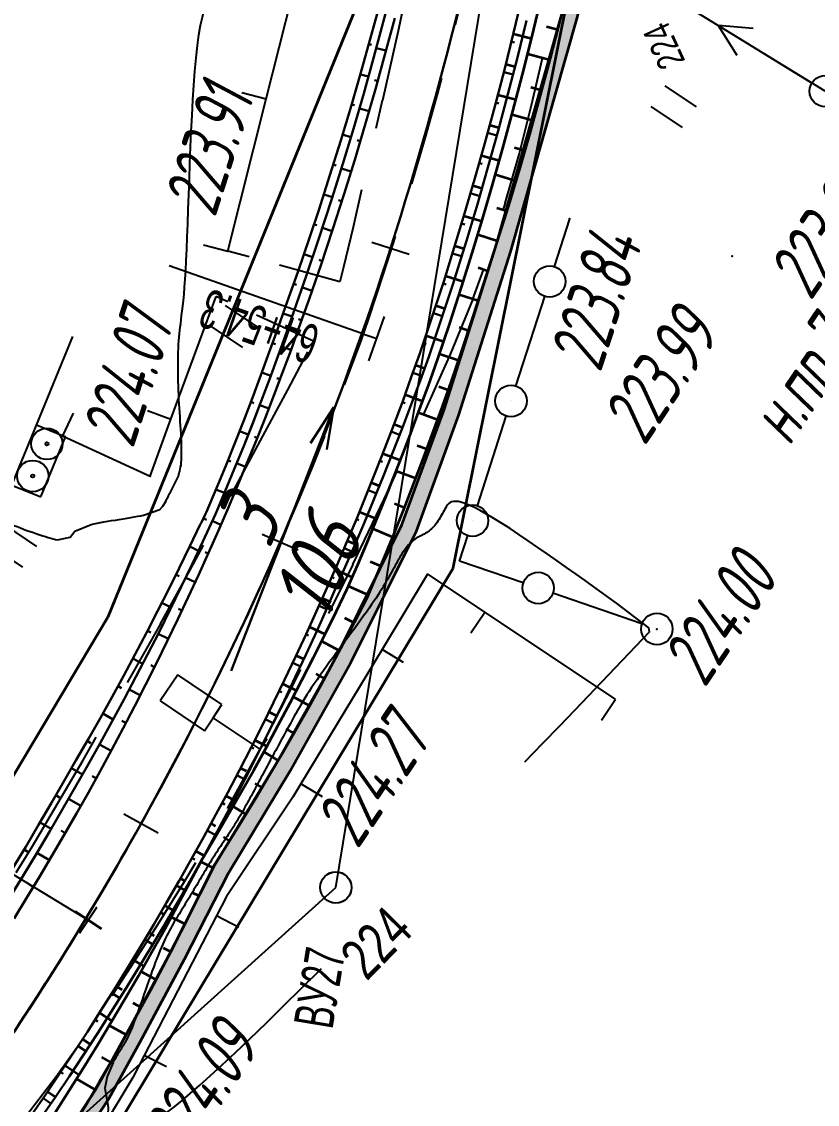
# Model space of a CAD drawing. Header units: millimetres. Extents: x -1799 to 6962, y -1020 to 4121.
# Drawn here: x 3648.3 to 3698.9, y 2876.4 to 2945.4 of the extents above; entities that cross this region are included whole.
import ezdxf
from ezdxf import colors
from ezdxf.entities.mleader import LeaderData, LeaderLine
from ezdxf.math import Vec2, Vec3

# ---------------------------------------------------------------- set-up
doc = ezdxf.new("R2010")
doc.units = ezdxf.units.MM
doc.linetypes.add('CONTI', pattern=[0])
doc.linetypes.add('DASHED', pattern=[0.75, 0.5, -0.25])
for name, color, linetype, lineweight in [('10', 1, 'Continuous', 35), ('КОПИЯ_ОСЬ_13_ОТКОСЫ', 7, 'Continuous', 30), ('ОСЬ_ВЕРХ_ПОКРЫТИЯ_ГРАНИЦЫ_ПОЛОС', 7, 'Continuous', 30), ('ОСЬ_ВЕРХ_ПОКРЫТИЯ_ОСЬ', 1, 'Continuous', 30), ('Ось_примыкания', 1, 'Continuous', 35), ('Отметки', 5, 'Continuous', 30), ('Тротуар', 40, 'Continuous', 35), ('Уклоны ПЧ', 5, 'Continuous', 30)]:
    doc.layers.add(name, color=color, linetype=linetype, lineweight=lineweight)
for name, color, linetype in [('GOR_BDEFAULT', 212, 'CONTI'), ('NAD_MDEFAULT', 7, 'CONTI'), ('PI_OTDEFAULT', 172, 'CONTI'), ('PI_TTDEFAULT', 5, 'CONTI'), ('SIT_LDEFAULT', 7, 'CONTI'), ('USLZNDEFAULT', 7, 'CONTI'), ('ZAPSKDEFAULT', 7, 'CONTI'), ('КОПИЯ_ОСЬ_ТАНГЕНСЫ', 1, 'Continuous'), ('ОСЬ_ВЕРХ_ПОКРЫТИЯ_ПИКЕТЫ', 1, 'Continuous'), ('ОСЬ_ВЕРХ_ПОКРЫТИЯ_РАЗБИВКА_КРИВ', 1, 'Continuous'), ('ОСЬ_ВЕРХ_ПОКРЫТИЯ_ТАНГЕНСЫ', 1, 'Continuous'), ('разметка', 7, 'Continuous')]:
    doc.layers.add(name, color=color, linetype=linetype)
doc.styles.add('eskd', font='spds.shx', dxfattribs={"width": 1.2, "oblique": 15})
doc.styles.add('SHRFT', font='TXT', dxfattribs={"width": 3.5})
doc.styles.get("Standard").update_dxf_attribs({"font": 'arial.ttf'})
doc.styles.add('ГОСТ', font='', dxfattribs={"oblique": 15, "height": 4})
doc.styles.get('ГОСТ').set_extended_font_data('GOST type A')

# ---------------------------------------------------------------- blocks, each defined once
blk = doc.blocks.new('BL_2011')
at = {"color": 0}
for p, q in [((0, 0), (0, 2.4)), ((1.6, 0), (1.6, 2.4))]:
    blk.add_line(p, q, dxfattribs=at)
blk = doc.blocks.new('BL_12')
at = {"color": 0}
for p, q in [((1, 7), (-1, 7)), ((-1, 7), (-1, 3.6)), ((1, 3.6), (1, 7)), ((-1, 3.6), (0, 3.6)), ((0, 0), (0, 3.6)), ((0, 3.6), (1, 3.6)), ((0.8, 0), (0, 0))]:
    blk.add_line(p, q, dxfattribs=at)
blk = doc.blocks.new('BL_26')
at = {"color": 0}
for radius in [1, 0.1]:
    blk.add_circle((0, 0), radius, dxfattribs=at)
blk = doc.blocks.new('BL_20')
at = {"color": 0}
blk.add_circle((0, 0), 1, dxfattribs=at)
blk = doc.blocks.new('*U52')
at = {"layer": 'КОПИЯ_ОСЬ_13_ОТКОСЫ'}
for points in [[(389.627, 664.731), (390.463, 666.118), (391.289, 667.511), (392.102, 668.911), (392.904, 670.318), (393.686, 671.647), (394.458, 672.981), (395.219, 674.322), (395.969, 675.668), (396.709, 677.021), (397.438, 678.379), (398.156, 679.743), (398.863, 681.113), (399.559, 682.488), (400.245, 683.868), (400.919, 685.254), (401.583, 686.646), (401.655, 686.778), (401.792, 687.045), (401.92, 687.316), (401.981, 687.454), (402.611, 688.95), (403.2, 690.381), (403.778, 691.818), (404.345, 693.258), (404.9, 694.704), (405.444, 696.153), (405.977, 697.607), (406.497, 699.065), (407.007, 700.527), (407.782, 702.71), (408.532, 704.901), (409.119, 706.664), (409.834, 708.88), (410.527, 711.103), (411.199, 713.337), (411.85, 715.578), (413.093, 720.085)], [(389.47, 662.927), (390.323, 664.312), (391.165, 665.703), (391.995, 667.102), (392.813, 668.507), (394.416, 671.31), (395.201, 672.708), (395.974, 674.112), (396.736, 675.522), (397.487, 676.938), (398.226, 678.361), (398.953, 679.789), (399.668, 681.223), (400.372, 682.664), (401.064, 684.109), (401.744, 685.561), (402.541, 687.292), (403.147, 688.722), (403.741, 690.157), (404.324, 691.596), (404.895, 693.041), (405.455, 694.489), (406.004, 695.942), (406.541, 697.399), (407.066, 698.86), (408.35, 702.518), (409.095, 704.718), (409.96, 707.377), (410.657, 709.606), (411.332, 711.841), (411.985, 714.087), (412.617, 716.339), (413.824, 720.867)], [(412.307, 717.234), (412.479, 717.187)], [(411.772, 715.307), (412.289, 715.159)], [(411.214, 713.386), (411.392, 713.334)], [(410.64, 711.471), (411.173, 711.309)], [(410.049, 709.56), (410.233, 709.502)], [(409.441, 707.654), (409.992, 707.476)], [(408.816, 705.755), (409.005, 705.692)], [(408.179, 703.859), (408.742, 703.666)], [(407.522, 701.97), (407.713, 701.902)], [(406.854, 700.085), (407.428, 699.886)], [(406.189, 698.198), (406.377, 698.131)], [(405.506, 696.319), (406.067, 696.111)], [(404.803, 694.447), (404.986, 694.376)], [(404.08, 692.581), (404.63, 692.365)], [(403.339, 690.724), (403.519, 690.651)], [(402.579, 688.874), (403.117, 688.65)], [(401.788, 687.037), (401.973, 686.946)], [(400.912, 685.24), (401.469, 684.971)], [(400.035, 683.442), (400.233, 683.344)], [(399.139, 681.654), (399.732, 681.353)], [(398.225, 679.875), (398.435, 679.766)], [(397.292, 678.106), (397.921, 677.771)], [(396.342, 676.346), (396.564, 676.225)], [(395.373, 674.597), (396.036, 674.225)], [(394.387, 672.857), (394.62, 672.723)], [(393.382, 671.127), (394.079, 670.718)], [(392.381, 669.396), (392.617, 669.261)], [(391.379, 667.665), (392.083, 667.253)], [(390.36, 665.945), (390.592, 665.805)]]:
    blk.add_lwpolyline(points, dxfattribs=at)
blk = doc.blocks.new('_None')
blk = doc.blocks.new('Крест')
at = {"layer": 'Отметки'}
for points in [[(0, 1), (0, -1)], [(-1, 0), (1, 0)]]:
    blk.add_lwpolyline(points, dxfattribs=at)
blk = doc.blocks.new('Стрелка')
at = {"layer": 'Уклоны ПЧ', "ltscale": 2}
for points in [[(-0.023, -0.048), (-0.023, 17.972)], [(-0.023, -0.048), (-0.578, 2.622)], [(-0.023, -0.048), (0.532, 2.622)]]:
    blk.add_lwpolyline(points, dxfattribs=at)

msp = doc.modelspace()

# ---------------------------------------------------------------- hatches: boundary and pattern name
at = {"layer": 'Тротуар', "lineweight": 30, "ltscale": 7}
msp.add_hatch(color=256, dxfattribs=at).paths.add_polyline_path([(3689.856, 2975.384), (3688.849, 2975.461), (3687.986, 2972.476), (3687.423, 2968.917), (3687.209, 2967.937), (3685.671, 2960.878), (3684.513, 2954.426), (3682.69, 2945.929), (3678.468, 2931.066), (3675.169, 2920.675), (3672.485, 2913.344), (3668.355, 2905.034), (3664.504, 2898.174), (3661.322, 2892.933), (3657.763, 2886.142), (3654.921, 2880.858), (3652.984, 2877.358), (3649.399, 2871.893), (3648.876, 2871.064), (3648.642, 2870.739), (3644.544, 2864.284), (3645.123, 2863.413), (3645.399, 2863.789), (3649.482, 2870.196), (3653.841, 2876.84), (3655.799, 2880.379), (3658.649, 2885.679), (3662.201, 2892.456), (3665.368, 2897.67), (3669.239, 2904.566), (3673.405, 2912.949), (3676.115, 2920.352), (3679.426, 2930.778), (3683.661, 2945.687), (3685.494, 2954.233), (3686.652, 2960.683)])

# ---------------------------------------------------------------- linework, layer by layer
at = {"layer": '10'}
for p, q in [((3675.756, 2910.583), (3683.626, 2949.803)), ((3675.756, 2910.583), (3683.626, 2949.803)), ((3670.386, 2948.323), (3653.766, 2907.463)), ((3649.926, 2867.733), (3675.756, 2910.583)), ((3649.926, 2867.733), (3675.756, 2910.583)), ((3653.766, 2907.463), (3639.006, 2882.743))]:
    msp.add_line(p, q, dxfattribs=at)
msp.add_lwpolyline([(3751.806, 3114.223), (3724.936, 3097.063), (3708.646, 3083.113), (3696.476, 3067.103), (3689.536, 3053.053), (3682.646, 3028.403), (3677.526, 3002.273), (3673.516, 2965.033), (3670.386, 2948.323), (3653.766, 2907.463), (3639.006, 2882.743), (3625.716, 2865.653), (3592.506, 2834.923), (3493.496, 2731.233), (3483.276, 2723.163), (3391.296, 2664.393), (3376.696, 2652.193), (3361.056, 2633.243), (3356.616, 2613.263), (3360.796, 2590.303)], dxfattribs=at)
at = {"layer": 'GOR_BDEFAULT', "color": 212, "elevation": 224, "flags": 128}
for points in [[(3646.762, 2913.719), (3646.962, 2913.639), (3647.162, 2913.559), (3647.362, 2913.469), (3647.572, 2913.389), (3647.772, 2913.309), (3647.982, 2913.229), (3648.192, 2913.149), (3648.402, 2913.069), (3648.612, 2912.989), (3648.822, 2912.919), (3649.022, 2912.849), (3649.232, 2912.779), (3649.422, 2912.709), (3649.612, 2912.649), (3649.792, 2912.599), (3649.962, 2912.539), (3650.132, 2912.499), (3650.282, 2912.459), (3650.422, 2912.419), (3650.552, 2912.389), (3651.362, 2912.549), (3651.652, 2912.949), (3652.692, 2913.369), (3652.872, 2913.409), (3653.072, 2913.449), (3653.292, 2913.489), (3653.512, 2913.529), (3653.752, 2913.569), (3653.992, 2913.609), (3654.242, 2913.649), (3654.492, 2913.689), (3654.742, 2913.729), (3654.982, 2913.769), (3655.222, 2913.809), (3655.442, 2913.849), (3655.662, 2913.889), (3655.862, 2913.919), (3656.042, 2913.959), (3657.072, 2914.329), (3657.262, 2914.539), (3657.452, 2914.839), (3657.472, 2914.889), (3657.502, 2914.949), (3657.532, 2914.999), (3657.562, 2915.069), (3657.602, 2915.129), (3657.632, 2915.199), (3657.672, 2915.279), (3657.712, 2915.349), (3657.752, 2915.429), (3657.792, 2915.509), (3657.832, 2915.589), (3657.882, 2915.679), (3657.922, 2915.759), (3657.962, 2915.839), (3658.012, 2915.929), (3658.052, 2916.009), (3658.092, 2916.099), (3658.132, 2916.179), (3658.172, 2916.269), (3658.212, 2916.359), (3658.252, 2916.449), (3658.282, 2916.549), (3658.312, 2916.659), (3658.342, 2916.769), (3658.372, 2916.889), (3658.392, 2917.019), (3658.422, 2917.159), (3658.432, 2917.309), (3658.452, 2917.469), (3658.462, 2917.639), (3658.462, 2917.819), (3658.462, 2918.019), (3658.462, 2918.229), (3658.452, 2918.449), (3658.452, 2918.679), (3658.432, 2918.919), (3658.422, 2919.159), (3658.412, 2919.419), (3658.392, 2919.679), (3658.372, 2919.949), (3658.362, 2920.219), (3658.342, 2920.489), (3658.322, 2920.769), (3658.312, 2921.049), (3658.292, 2921.339), (3658.282, 2921.619), (3658.262, 2921.899), (3658.252, 2922.189), (3658.242, 2922.469), (3658.242, 2922.749), (3658.232, 2923.019), (3658.232, 2923.299), (3658.232, 2923.569), (3658.232, 2923.839), (3658.232, 2924.099), (3658.242, 2924.349), (3658.252, 2924.599), (3658.262, 2924.839), (3658.282, 2925.069), (3658.302, 2925.299), (3658.322, 2925.519), (3658.342, 2925.729), (3658.372, 2925.939), (3658.402, 2926.169), (3658.432, 2926.409), (3658.462, 2926.669), (3658.502, 2926.949), (3658.532, 2927.269), (3658.572, 2927.629), (3658.612, 2928.029), (3658.642, 2928.469), (3658.682, 2928.979), (3658.722, 2929.549), (3658.752, 2930.179), (3658.782, 2930.889), (3658.822, 2931.669), (3658.852, 2932.519), (3658.882, 2933.429), (3658.912, 2934.379), (3658.952, 2935.359), (3658.982, 2936.369), (3659.022, 2937.389), (3659.072, 2938.409), (3659.122, 2939.409), (3659.172, 2940.399), (3659.232, 2941.339), (3659.302, 2942.239), (3659.382, 2943.089), (3659.462, 2943.859), (3659.562, 2944.549), (3659.662, 2945.159), (3659.782, 2945.679), (3659.902, 2946.129), (3660.032, 2946.509), (3660.172, 2946.829), (3660.312, 2947.089), (3660.452, 2947.319), (3660.602, 2947.519), (3660.752, 2947.679), (3660.912, 2947.829), (3661.062, 2947.969), (3661.212, 2948.109), (3661.372, 2948.259), (3661.512, 2948.429), (3661.662, 2948.609), (3661.802, 2948.829), (3661.942, 2949.079), (3662.072, 2949.349), (3662.192, 2949.639), (3662.312, 2949.949), (3662.432, 2950.269), (3662.542, 2950.599), (3662.642, 2950.939), (3662.742, 2951.269), (3662.832, 2951.609), (3662.912, 2951.939), (3662.992, 2952.249), (3663.062, 2952.559), (3663.132, 2952.839), (3663.182, 2953.109), (3663.752, 2954.909), (3663.822, 2954.949), (3663.892, 2954.999), (3663.972, 2955.039), (3664.052, 2955.089), (3664.142, 2955.129), (3664.232, 2955.169), (3664.322, 2955.199), (3664.422, 2955.239), (3664.512, 2955.269), (3664.612, 2955.299), (3664.702, 2955.329), (3664.792, 2955.349), (3664.872, 2955.379), (3664.952, 2955.399), (3665.022, 2955.419), (3665.572, 2955.489), (3666.022, 2955.459), (3666.462, 2955.429), (3666.812, 2955.409), (3667.062, 2955.399), (3667.222, 2955.399), (3667.332, 2955.439), (3667.402, 2955.719), (3667.542, 2956.509), (3667.552, 2956.609), (3667.572, 2956.709), (3667.592, 2956.809), (3667.612, 2956.929), (3667.632, 2957.049), (3667.652, 2957.169), (3667.682, 2957.299), (3667.702, 2957.429), (3667.732, 2957.559), (3667.762, 2957.699), (3667.782, 2957.829), (3667.812, 2957.969), (3667.842, 2958.109), (3667.872, 2958.249), (3667.912, 2958.389), (3667.942, 2958.539), (3667.972, 2958.669), (3668.012, 2958.809), (3668.042, 2958.949), (3668.082, 2959.079), (3668.112, 2959.209), (3668.142, 2959.339), (3668.172, 2959.459), (3668.212, 2959.579), (3668.232, 2959.699), (3668.262, 2959.809), (3668.282, 2959.909), (3668.312, 2960.009), (3668.332, 2960.099), (3668.342, 2960.189), (3668.312, 2960.789)], [(3683.502, 2901.549), (3688.252, 2906.539), (3688.202, 2906.789), (3686.142, 2908.359), (3685.712, 2908.669), (3685.232, 2909.019), (3684.712, 2909.389), (3684.152, 2909.789), (3683.572, 2910.199), (3682.972, 2910.629), (3682.362, 2911.059), (3681.742, 2911.489), (3681.132, 2911.909), (3680.522, 2912.329), (3679.932, 2912.719), (3679.372, 2913.099), (3678.832, 2913.439), (3678.332, 2913.749), (3677.872, 2914.019), (3677.472, 2914.249), (3677.112, 2914.439), (3676.802, 2914.579), (3676.522, 2914.699), (3676.292, 2914.769), (3676.092, 2914.819), (3675.922, 2914.839), (3675.772, 2914.829), (3675.652, 2914.809), (3675.552, 2914.759), (3675.472, 2914.699), (3675.392, 2914.619), (3675.332, 2914.539), (3675.282, 2914.449), (3675.222, 2914.349), (3675.172, 2914.249), (3675.122, 2914.149), (3675.062, 2914.059), (3675.002, 2913.959), (3674.952, 2913.859), (3674.892, 2913.759), (3674.832, 2913.669), (3674.772, 2913.569), (3674.702, 2913.479), (3674.642, 2913.389), (3674.572, 2913.309), (3674.512, 2913.229), (3674.442, 2913.149), (3674.372, 2913.079), (3674.292, 2913.019), (3674.222, 2912.959), (3674.142, 2912.899), (3674.062, 2912.849), (3673.982, 2912.809), (3673.902, 2912.759), (3673.822, 2912.719), (3673.732, 2912.669), (3673.652, 2912.629), (3673.572, 2912.579), (3673.482, 2912.539), (3673.402, 2912.489), (3673.312, 2912.429), (3673.232, 2912.369), (3673.152, 2912.299), (3673.072, 2912.229), (3672.982, 2912.149), (3672.902, 2912.059), (3672.822, 2911.969), (3672.752, 2911.869), (3672.672, 2911.759), (3672.592, 2911.649), (3672.512, 2911.529), (3672.442, 2911.409), (3672.362, 2911.279), (3672.282, 2911.149), (3672.212, 2911.019), (3672.132, 2910.879), (3672.062, 2910.749), (3671.982, 2910.609), (3671.902, 2910.469), (3671.822, 2910.329), (3671.742, 2910.179), (3671.662, 2910.039), (3671.582, 2909.889), (3671.492, 2909.739), (3671.402, 2909.579), (3671.302, 2909.419), (3671.202, 2909.239), (3671.082, 2909.069), (3670.972, 2908.879), (3670.842, 2908.679), (3670.702, 2908.479), (3670.552, 2908.259), (3670.392, 2908.029), (3670.222, 2907.789), (3670.042, 2907.539), (3669.852, 2907.269), (3669.652, 2906.989), (3669.442, 2906.709), (3669.222, 2906.409), (3669.002, 2906.109), (3668.772, 2905.809), (3668.552, 2905.509), (3668.322, 2905.209), (3668.102, 2904.899), (3667.882, 2904.609), (3667.672, 2904.309), (3667.462, 2904.029), (3667.262, 2903.749), (3667.082, 2903.479), (3666.902, 2903.219), (3666.732, 2902.979), (3666.582, 2902.739), (3666.442, 2902.519), (3666.302, 2902.299), (3666.172, 2902.089), (3666.052, 2901.889), (3665.942, 2901.699), (3665.832, 2901.509), (3665.732, 2901.329), (3665.632, 2901.159), (3665.542, 2900.989), (3665.452, 2900.819), (3665.362, 2900.659), (3665.272, 2900.489), (3665.182, 2900.329), (3665.102, 2900.179), (3665.012, 2900.019), (3664.932, 2899.859), (3664.842, 2899.709), (3664.762, 2899.559), (3664.682, 2899.409), (3664.602, 2899.259), (3664.522, 2899.109), (3664.442, 2898.959), (3664.362, 2898.819), (3664.282, 2898.669), (3664.202, 2898.529), (3664.122, 2898.389), (3664.052, 2898.249), (3663.972, 2898.109), (3663.902, 2897.969), (3663.822, 2897.829), (3663.752, 2897.689), (3663.672, 2897.549), (3663.602, 2897.409), (3663.532, 2897.279), (3663.462, 2897.139), (3663.382, 2896.999), (3663.312, 2896.869), (3663.242, 2896.729), (3663.172, 2896.599), (3663.102, 2896.469), (3663.022, 2896.329), (3662.952, 2896.199), (3662.882, 2896.059), (3662.812, 2895.929), (3662.732, 2895.799), (3662.662, 2895.659), (3662.592, 2895.529), (3662.512, 2895.399), (3662.442, 2895.269), (3662.372, 2895.139), (3662.292, 2895.009), (3662.222, 2894.879), (3662.142, 2894.749), (3662.062, 2894.619), (3661.992, 2894.489), (3661.912, 2894.359), (3661.832, 2894.239), (3661.752, 2894.109), (3661.672, 2893.979), (3661.592, 2893.859), (3661.512, 2893.739), (3661.432, 2893.609), (3661.352, 2893.489), (3661.262, 2893.369), (3661.182, 2893.239), (3661.102, 2893.119), (3661.022, 2892.999), (3660.932, 2892.869), (3660.852, 2892.749), (3660.772, 2892.619), (3660.692, 2892.499), (3660.602, 2892.369), (3660.522, 2892.239), (3660.442, 2892.109), (3660.362, 2891.979), (3660.282, 2891.849), (3660.202, 2891.719), (3660.122, 2891.589), (3660.042, 2891.449), (3659.962, 2891.319), (3659.882, 2891.179), (3659.802, 2891.049), (3659.722, 2890.919), (3659.642, 2890.779), (3659.562, 2890.649), (3659.482, 2890.519), (3659.402, 2890.379), (3659.322, 2890.249), (3659.242, 2890.119), (3659.172, 2889.979), (3659.092, 2889.849), (3659.012, 2889.719), (3658.932, 2889.589), (3658.852, 2889.459), (3658.772, 2889.329), (3658.692, 2889.199), (3658.612, 2889.069), (3658.532, 2888.939), (3658.462, 2888.819), (3658.382, 2888.689), (3658.302, 2888.559), (3658.222, 2888.439), (3658.152, 2888.309), (3658.072, 2888.179), (3657.992, 2888.059), (3657.912, 2887.929), (3657.842, 2887.789), (3657.762, 2887.649), (3657.682, 2887.499), (3657.602, 2887.349), (3657.512, 2887.189), (3657.432, 2887.019), (3657.342, 2886.839), (3657.262, 2886.639), (3657.172, 2886.439), (3657.072, 2886.219), (3656.982, 2885.979), (3656.882, 2885.729), (3656.782, 2885.469), (3656.682, 2885.189), (3656.572, 2884.909), (3656.472, 2884.609), (3656.372, 2884.319), (3656.262, 2884.019), (3656.162, 2883.719), (3656.062, 2883.429), (3655.962, 2883.139), (3655.862, 2882.859), (3655.762, 2882.589), (3655.672, 2882.329), (3655.592, 2882.079), (3655.502, 2881.859), (3655.422, 2881.649), (3655.352, 2881.459), (3655.282, 2881.279), (3655.212, 2881.129), (3655.152, 2880.989), (3655.092, 2880.859), (3655.042, 2880.739), (3654.992, 2880.629), (3654.932, 2880.529), (3654.892, 2880.449), (3654.842, 2880.359), (3654.802, 2880.289), (3654.752, 2880.209), (3654.712, 2880.139), (3654.672, 2880.079), (3654.622, 2880.009), (3654.582, 2879.939), (3654.542, 2879.879), (3654.502, 2879.809), (3654.462, 2879.749), (3654.422, 2879.679), (3654.382, 2879.619), (3654.352, 2879.549), (3654.312, 2879.489), (3654.272, 2879.429), (3654.242, 2879.359), (3654.202, 2879.299), (3654.172, 2879.239), (3654.132, 2879.179), (3654.102, 2879.109), (3653.722, 2878.209), (3653.572, 2877.479), (3653.792, 2876.269), (3653.782, 2876.109), (3653.762, 2875.929), (3653.742, 2875.739), (3653.722, 2875.539), (3653.702, 2875.339), (3653.672, 2875.129), (3653.652, 2874.929), (3653.642, 2874.729), (3653.622, 2874.539), (3653.622, 2874.359), (3653.622, 2874.189), (3653.632, 2874.039), (3653.652, 2873.909), (3653.682, 2873.799), (3653.732, 2873.709), (3653.792, 2873.649), (3653.862, 2873.619), (3653.952, 2873.609), (3654.052, 2873.619), (3654.172, 2873.659), (3654.292, 2873.709), (3654.432, 2873.779), (3654.582, 2873.869), (3654.742, 2873.969), (3654.912, 2874.079), (3655.092, 2874.199), (3655.282, 2874.329), (3655.482, 2874.469), (3655.692, 2874.619), (3655.912, 2874.759), (3656.132, 2874.919), (3656.372, 2875.079), (3656.632, 2875.259), (3656.922, 2875.459), (3657.242, 2875.699), (3657.612, 2875.979), (3658.022, 2876.299), (3658.492, 2876.689), (3659.012, 2877.139), (3659.612, 2877.659), (3660.282, 2878.259), (3661.032, 2878.949), (3661.872, 2879.729), (3662.802, 2880.619), (3663.842, 2881.619)], [(3680.302, 2898.249), (3681.462, 2899.439), (3682.532, 2900.549), (3683.502, 2901.549)], [(3663.842, 2881.619), (3664.932, 2882.689), (3666.112, 2883.849), (3667.362, 2885.089)]]:
    msp.add_lwpolyline(points, dxfattribs=at)
at = {"layer": 'PI_TTDEFAULT', "color": 5}
for p in [(3683.162, 2932.819, 223.839), (3661.402, 2930.779, 223.91), (3693.522, 2930.449, 223.992), (3656.452, 2916.439, 224.07), (3688.722, 2906.709, 223.996), (3655.362, 2878.159, 224.092)]:
    msp.add_point(p, dxfattribs=at)
at = {"layer": 'SIT_LDEFAULT', "color": 7}
for p, q in [((3699.442, 2940.959), (3662.682, 2963.519)), ((3663.852, 2940.479), (3666.292, 2950.169)), ((3673.002, 2948.349), (3672.282, 2944.999)), ((3672.282, 2944.999), (3671.242, 2940.369)), ((3698.592, 2941.479), (3692.622, 2945.139)), ((3692.622, 2945.139), (3693.802, 2943.249)), ((3694.852, 2944.949), (3692.622, 2945.139)), ((3680.742, 2940.059), (3681.432, 2943.059)), ((3662.292, 2940.869), (3663.852, 2940.479)), ((3661.402, 2930.779), (3663.852, 2940.479)), ((3671.232, 2940.369), (3670.822, 2938.579)), ((3679.952, 2936.929), (3680.742, 2940.059)), ((3679.062, 2933.819), (3679.942, 2936.929)), ((3669.922, 2934.679), (3669.372, 2932.299)), ((3678.932, 2933.379), (3679.072, 2933.819)), ((3682.202, 2929.789), (3683.172, 2932.819)), ((3669.372, 2932.299), (3668.772, 2929.759)), ((3659.852, 2931.169), (3661.402, 2930.779)), ((3662.762, 2930.409), (3661.402, 2930.779)), ((3668.542, 2928.809), (3664.682, 2929.869)), ((3668.772, 2929.759), (3668.542, 2928.809)), ((3677.002, 2927.719), (3677.672, 2929.579)), ((3657.782, 2920.069), (3660.652, 2927.889)), ((3661.412, 2927.539), (3660.652, 2927.889)), ((3675.592, 2924.259), (3677.012, 2927.719)), ((3679.742, 2922.179), (3681.582, 2927.889)), ((3666.862, 2925.029), (3663.232, 2926.699)), ((3649.222, 2919.699), (3651.532, 2925.339)), ((3665.222, 2921.949), (3666.412, 2924.189)), ((3666.412, 2924.189), (3666.502, 2924.359)), ((3673.852, 2920.339), (3675.592, 2924.259)), ((3663.482, 2918.719), (3665.222, 2921.949)), ((3656.282, 2920.619), (3657.782, 2920.069)), ((3651.552, 2920.459), (3650.882, 2919.009)), ((3656.452, 2916.439), (3657.782, 2920.069)), ((3677.292, 2914.559), (3679.122, 2920.269)), ((3647.652, 2915.879), (3649.222, 2919.699)), ((3650.882, 2919.009), (3649.222, 2919.699)), ((3649.492, 2915.119), (3651.072, 2918.939)), ((3650.882, 2919.009), (3656.452, 2916.439)), ((3651.072, 2918.939), (3650.882, 2919.009)), ((3661.782, 2915.559), (3663.482, 2918.719)), ((3671.612, 2915.509), (3672.172, 2916.719)), ((3647.652, 2915.879), (3649.492, 2915.119)), ((3669.362, 2910.809), (3671.612, 2915.509)), ((3676.162, 2911.039), (3676.682, 2912.659)), ((3659.222, 2910.859), (3659.862, 2912.039)), ((3680.212, 2909.639), (3676.152, 2911.039)), ((3657.122, 2907.049), (3659.212, 2910.859)), ((3667.842, 2907.699), (3669.372, 2910.809)), ((3674.122, 2910.209), (3671.222, 2905.409)), ((3677.772, 2907.789), (3674.122, 2910.219)), ((3687.772, 2907.039), (3682.102, 2908.989)), ((3676.882, 2906.459), (3677.772, 2907.789)), ((3686.092, 2902.239), (3677.772, 2907.789)), ((3655.332, 2903.859), (3657.132, 2907.049)), ((3671.222, 2905.409), (3666.052, 2896.849)), ((3672.592, 2904.579), (3671.222, 2905.409)), ((3665.122, 2902.279), (3666.052, 2904.129)), ((3655.012, 2903.299), (3655.332, 2903.859)), ((3663.452, 2899.049), (3665.122, 2902.279)), ((3685.202, 2900.909), (3686.092, 2902.239)), ((3652.182, 2898.359), (3653.022, 2899.819)), ((3661.942, 2896.269), (3663.452, 2899.049)), ((3650.582, 2895.619), (3652.182, 2898.359)), ((3666.052, 2896.849), (3665.532, 2895.999)), ((3667.422, 2896.019), (3666.052, 2896.849)), ((3665.532, 2895.999), (3661.312, 2889.669)), ((3661.382, 2895.289), (3661.942, 2896.269)), ((3648.962, 2892.889), (3650.582, 2895.619)), ((3647.932, 2891.209), (3648.962, 2892.889)), ((3658.652, 2890.639), (3659.362, 2891.839)), ((3656.942, 2887.899), (3658.652, 2890.639)), ((3661.312, 2889.669), (3660.672, 2888.439)), ((3660.672, 2888.439), (3656.082, 2879.549)), ((3662.092, 2887.699), (3660.672, 2888.439)), ((3655.262, 2885.259), (3656.942, 2887.899)), ((3654.032, 2883.369), (3655.272, 2885.259)), ((3650.462, 2878.219), (3651.792, 2880.059)), ((3656.082, 2879.549), (3655.362, 2878.159)), ((3657.502, 2878.819), (3656.082, 2879.549)), ((3648.532, 2875.689), (3650.462, 2878.219)), ((3655.362, 2878.159), (3651.012, 2870.929))]:
    msp.add_line(p, q, dxfattribs=at)
at = {"layer": 'SIT_LDEFAULT', "color": 7, "flags": 128}
for points in [[(3681.892, 2928.839), (3681.892, 2928.839)], [(3679.432, 2921.229), (3679.432, 2921.229)], [(3676.982, 2913.609), (3676.982, 2913.609)], [(3681.162, 2909.319), (3681.162, 2909.319)], [(3688.722, 2906.709), (3688.722, 2906.709)]]:
    msp.add_lwpolyline(points, dxfattribs=at)
at = {"layer": 'SIT_LDEFAULT', "color": 7}
for centre in [(3681.892, 2928.839), (3679.432, 2921.229), (3676.982, 2913.609), (3681.162, 2909.319), (3688.722, 2906.709)]:
    msp.add_circle(centre, 1, dxfattribs=at)
at = {"layer": 'КОПИЯ_ОСЬ_13_ОТКОСЫ'}
for points in [[(3648.882, 2875.725), (3649.791, 2877.05), (3650.69, 2878.382), (3651.579, 2879.721), (3652.456, 2881.066), (3653.324, 2882.419), (3654.18, 2883.779), (3655.026, 2885.145), (3655.861, 2886.518), (3656.685, 2887.897), (3657.498, 2889.283), (3658.3, 2890.675), (3659.091, 2892.074), (3659.871, 2893.479), (3660.641, 2894.889), (3661.398, 2896.306), (3662.145, 2897.729), (3662.88, 2899.158), (3663.604, 2900.592), (3664.317, 2902.032), (3665.019, 2903.478), (3665.709, 2904.929), (3666.388, 2906.385), (3667.055, 2907.847), (3667.71, 2909.314), (3668.354, 2910.786), (3668.987, 2912.263), (3669.608, 2913.745), (3670.217, 2915.232), (3670.814, 2916.724), (3671.399, 2918.22), (3671.973, 2919.721), (3672.535, 2921.227), (3673.085, 2922.736), (3673.623, 2924.25), (3674.397, 2926.543), (3675.146, 2928.843), (3675.822, 2930.999), (3676.477, 2933.162), (3677.111, 2935.33), (3677.766, 2937.657), (3678.399, 2939.99), (3679.01, 2942.326), (3679.601, 2944.667), (3680.723, 2949.356)], [(3647.537, 2889.651), (3648.39, 2891.035), (3649.231, 2892.427), (3650.061, 2893.826), (3650.88, 2895.231), (3652.483, 2898.034), (3653.268, 2899.432), (3654.041, 2900.835), (3654.803, 2902.246), (3655.554, 2903.662), (3656.292, 2905.084), (3657.019, 2906.513), (3657.735, 2907.947), (3658.438, 2909.387), (3659.13, 2910.833), (3659.811, 2912.285), (3660.608, 2914.016), (3661.214, 2915.446), (3661.808, 2916.881), (3662.391, 2918.32), (3662.962, 2919.764), (3663.522, 2921.213), (3664.071, 2922.666), (3664.608, 2924.123), (3665.133, 2925.584), (3666.416, 2929.241), (3667.162, 2931.442), (3668.027, 2934.101), (3668.724, 2936.329), (3669.398, 2938.565), (3670.052, 2940.811), (3670.684, 2943.063), (3671.891, 2947.591)], [(3647.796, 2888.284), (3648.61, 2889.605), (3649.413, 2890.933), (3650.206, 2892.267), (3650.988, 2893.607), (3651.759, 2894.953), (3652.52, 2896.306), (3653.27, 2897.664), (3654.009, 2899.028), (3654.738, 2900.398), (3655.456, 2901.774), (3656.162, 2903.155), (3656.858, 2904.542), (3657.542, 2905.935), (3658.216, 2907.332), (3658.879, 2908.735), (3659.53, 2910.144), (3660.171, 2911.557), (3660.8, 2912.975), (3661.418, 2914.399), (3662.024, 2915.827), (3662.62, 2917.26), (3663.204, 2918.697), (3663.776, 2920.14), (3664.337, 2921.586), (3664.887, 2923.037), (3665.425, 2924.493), (3665.952, 2925.952), (3666.575, 2927.711), (3667.336, 2929.915), (3668.074, 2932.126), (3668.789, 2934.355), (3669.481, 2936.59), (3670.15, 2938.836), (3670.799, 2941.089), (3671.427, 2943.35), (3672.035, 2945.617)], [(3649.484, 2875.541), (3650.404, 2876.883), (3651.313, 2878.233), (3652.211, 2879.59), (3653.099, 2880.955), (3653.975, 2882.326), (3654.841, 2883.704), (3655.695, 2885.089), (3656.539, 2886.481), (3657.371, 2887.88), (3658.192, 2889.285), (3659.002, 2890.696), (3659.801, 2892.114), (3660.578, 2893.534), (3661.344, 2894.96), (3662.099, 2896.392), (3662.841, 2897.83), (3663.573, 2899.274), (3664.293, 2900.724), (3665.002, 2902.179), (3665.699, 2903.64), (3666.385, 2905.106), (3667.059, 2906.578), (3667.721, 2908.055), (3668.372, 2909.537), (3668.789, 2910.47), (3669.436, 2911.959), (3670.073, 2913.454), (3670.697, 2914.954), (3671.31, 2916.458), (3671.91, 2917.967), (3672.498, 2919.481), (3673.075, 2921), (3673.64, 2922.523), (3674.192, 2924.051), (3674.972, 2926.349), (3675.726, 2928.655), (3676.595, 2931.435), (3677.29, 2933.76), (3677.964, 2936.091), (3678.612, 2938.425), (3679.239, 2940.765), (3679.843, 2943.107), (3680.428, 2945.454)], [(3679.462, 2944.108), (3679.661, 2944.059)], [(3671.478, 2943.539), (3670.856, 2943.708)], [(3678.97, 2942.17), (3679.564, 2942.017)], [(3670.946, 2941.611), (3670.739, 2941.669)], [(3678.464, 2940.235), (3678.662, 2940.183)], [(3670.398, 2939.687), (3669.779, 2939.866)], [(3677.944, 2938.304), (3678.534, 2938.142)], [(3669.835, 2937.768), (3669.628, 2937.83)], [(3669.255, 2935.854), (3668.636, 2936.045)], [(3677.408, 2936.377), (3677.604, 2936.322)], [(3676.857, 2934.454), (3677.444, 2934.283)], [(3668.659, 2933.945), (3668.451, 2934.011)], [(3676.29, 2932.536), (3676.483, 2932.478)], [(3668.046, 2932.042), (3667.423, 2932.246)], [(3675.706, 2930.624), (3676.285, 2930.444)], [(3667.414, 2930.144), (3667.208, 2930.214)], [(3666.765, 2928.252), (3666.148, 2928.467)], [(3675.106, 2928.716), (3675.298, 2928.654)], [(3674.487, 2926.814), (3675.063, 2926.624)], [(3666.099, 2926.366), (3665.896, 2926.438)], [(3673.852, 2924.917), (3674.039, 2924.854)], [(3665.422, 2924.484), (3664.819, 2924.705)], [(3664.726, 2922.609), (3664.531, 2922.683)], [(3673.19, 2923.03), (3673.751, 2922.829)], [(3664.011, 2920.742), (3663.429, 2920.968)], [(3672.507, 2921.15), (3672.686, 2921.084)], [(3671.805, 2919.278), (3672.341, 2919.074)], [(3663.277, 2918.881), (3663.089, 2918.956)], [(3662.524, 2917.028), (3661.963, 2917.26)], [(3671.085, 2917.412), (3671.256, 2917.345)], [(3661.752, 2915.183), (3661.568, 2915.261)], [(3670.347, 2915.553), (3670.858, 2915.347)], [(3669.59, 2913.702), (3669.753, 2913.634)], [(3660.962, 2913.346), (3660.411, 2913.587)], [(3668.815, 2911.858), (3669.303, 2911.65)], [(3660.153, 2911.517), (3659.951, 2911.608)], [(3659.325, 2909.696), (3658.721, 2909.975)], [(3668.022, 2910.022), (3668.182, 2909.952)], [(3667.211, 2908.194), (3667.687, 2907.98)], [(3658.478, 2907.884), (3658.26, 2907.988)], [(3657.614, 2906.081), (3656.961, 2906.398)], [(3666.382, 2906.373), (3666.546, 2906.298)], [(3656.73, 2904.287), (3656.496, 2904.403)], [(3665.536, 2904.561), (3666.024, 2904.331)], [(3655.829, 2902.501), (3655.13, 2902.859)], [(3664.671, 2902.758), (3664.839, 2902.677)], [(3654.91, 2900.725), (3654.66, 2900.856)], [(3663.789, 2900.963), (3664.289, 2900.715)], [(3653.972, 2898.959), (3653.227, 2899.359)], [(3662.89, 2899.177), (3663.061, 2899.089)], [(3653.017, 2897.202), (3652.754, 2897.346)], [(3661.973, 2897.399), (3662.483, 2897.133)], [(3652.043, 2895.455), (3651.261, 2895.895)], [(3661.039, 2895.631), (3661.213, 2895.538)], [(3651.052, 2893.718), (3650.786, 2893.871)], [(3660.087, 2893.872), (3660.607, 2893.587)], [(3650.043, 2891.991), (3649.25, 2892.459)], [(3659.118, 2892.122), (3659.292, 2892.024)], [(3649.017, 2890.274), (3648.748, 2890.437)], [(3658.132, 2890.382), (3658.653, 2890.084)], [(3657.129, 2888.652), (3657.302, 2888.551)], [(3656.109, 2886.931), (3656.624, 2886.623)], [(3655.072, 2885.221), (3655.243, 2885.117)], [(3654.019, 2883.521), (3654.527, 2883.203)], [(3652.949, 2881.831), (3653.117, 2881.724)], [(3651.862, 2880.152), (3652.364, 2879.824)], [(3650.759, 2878.484), (3650.925, 2878.373)], [(3649.64, 2876.827), (3650.135, 2876.488)]]:
    msp.add_lwpolyline(points, dxfattribs=at)
at = {"layer": 'КОПИЯ_ОСЬ_ТАНГЕНСЫ'}
for p, q in [((3668.278, 2890.251), (3698.832, 3076.501)), ((3568.792, 2800.619), (3668.278, 2890.251))]:
    msp.add_line(p, q, dxfattribs=at)
msp.add_circle((3668.278, 2890.251), 1, dxfattribs=at)
at = {"layer": 'ОСЬ_ВЕРХ_ПОКРЫТИЯ_ГРАНИЦЫ_ПОЛОС', "linetype": 'Continuous'}
msp.add_lwpolyline([(3648.882, 2875.725), (3649.791, 2877.05), (3650.69, 2878.382), (3651.579, 2879.721), (3652.456, 2881.066), (3653.324, 2882.419), (3654.18, 2883.779), (3655.026, 2885.145), (3655.861, 2886.518), (3656.685, 2887.897), (3657.498, 2889.283), (3658.3, 2890.675), (3659.091, 2892.074), (3659.871, 2893.479), (3660.641, 2894.889), (3661.398, 2896.306), (3662.145, 2897.729), (3662.88, 2899.158), (3663.604, 2900.592), (3664.317, 2902.032), (3665.019, 2903.478), (3665.709, 2904.929), (3666.388, 2906.385), (3667.055, 2907.847), (3667.71, 2909.314), (3668.354, 2910.786), (3668.987, 2912.263), (3669.608, 2913.745), (3670.217, 2915.232), (3670.814, 2916.724), (3671.399, 2918.22), (3671.973, 2919.721), (3672.535, 2921.227), (3673.085, 2922.736), (3673.623, 2924.25), (3674.397, 2926.543), (3675.146, 2928.843), (3675.822, 2930.999), (3676.477, 2933.162), (3677.111, 2935.33), (3677.766, 2937.657), (3678.399, 2939.99), (3679.01, 2942.326), (3679.601, 2944.667), (3680.723, 2949.356)], dxfattribs=at)
at = {"layer": 'ОСЬ_ВЕРХ_ПОКРЫТИЯ_ОСЬ'}
msp.add_lwpolyline([(3634.198, 2862.932, 0.090851), (3669.94, 2925.533), (3669.94, 2925.533), (3670.265, 2926.464), (3670.584, 2927.397), (3670.9, 2928.331), (3671.21, 2929.267), (3671.517, 2930.204), (3671.819, 2931.142), (3672.117, 2932.082), (3672.411, 2933.023), (3672.7, 2933.966), (3672.986, 2934.909), (3673.268, 2935.854), (3673.545, 2936.8), (3673.819, 2937.747), (3674.089, 2938.696), (3674.355, 2939.645), (3674.618, 2940.595), (3674.877, 2941.547), (3675.132, 2942.499), (3675.384, 2943.452), (3675.632, 2944.406), (3675.877, 2945.361), (3676.119, 2946.317)], format="xyb", dxfattribs=at)
at = {"layer": 'ОСЬ_ВЕРХ_ПОКРЫТИЯ_ПИКЕТЫ'}
for p, q in [((3672.946, 2930.564), (3670.566, 2931.327)), ((3665.876, 2911.732), (3663.583, 2912.727)), ((3656.963, 2893.698), (3654.78, 2894.916))]:
    msp.add_line(p, q, dxfattribs=at)
at = {"layer": 'ОСЬ_ВЕРХ_ПОКРЫТИЯ_РАЗБИВКА_КРИВ'}
for p, q in [((3669.94, 2925.533), (3657.674, 2929.839)), ((3670.387, 2923.787), (3671.381, 2926.617)), ((3669.94, 2925.533), (3670.884, 2925.202))]:
    msp.add_line(p, q, dxfattribs=at)
at = {"layer": 'ОСЬ_ВЕРХ_ПОКРЫТИЯ_ТАНГЕНСЫ'}
for p, q in [((3668.282, 2890.249), (3698.832, 3076.501)), ((3568.792, 2800.619), (3668.282, 2890.249))]:
    msp.add_line(p, q, dxfattribs=at)
msp.add_circle((3668.282, 2890.249), 1, dxfattribs=at)
at = {"layer": 'Ось_примыкания', "color": 0}
for p, q in [((3682.418, 2944.869), (3681.695, 2945.054)), ((3679.586, 2944.608), (3680.749, 2944.315)), ((3679.097, 2942.669), (3679.678, 2942.522)), ((3681.92, 2942.932), (3680.497, 2943.316)), ((3678.594, 2940.733), (3679.755, 2940.43)), ((3681.399, 2941.001), (3680.701, 2941.19)), ((3680.863, 2939.074), (3679.498, 2939.455)), ((3678.076, 2938.802), (3678.655, 2938.644)), ((3680.314, 2937.151), (3679.645, 2937.345)), ((3677.545, 2936.873), (3678.7, 2936.548)), ((3679.75, 2935.232), (3678.44, 2935.625)), ((3676.999, 2934.949), (3677.575, 2934.781)), ((3676.437, 2933.03), (3677.585, 2932.683)), ((3679.172, 2933.318), (3678.53, 2933.517)), ((3678.577, 2931.408), (3677.318, 2931.8)), ((3675.857, 2931.116), (3676.432, 2930.942)), ((3677.965, 2929.504), (3677.35, 2929.702)), ((3675.26, 2929.207), (3676.406, 2928.848)), ((3677.351, 2927.601), (3676.132, 2927.994)), ((3674.645, 2927.304), (3675.216, 2927.118)), ((3676.728, 2925.7), (3676.122, 2925.903)), ((3674.014, 2925.406), (3675.151, 2925.023)), ((3676.089, 2923.805), (3674.88, 2924.221)), ((3673.362, 2923.515), (3673.927, 2923.315)), ((3675.434, 2921.915), (3674.826, 2922.13)), ((3672.684, 2921.634), (3673.811, 2921.223)), ((3674.762, 2920.032), (3673.536, 2920.475)), ((3671.987, 2919.759), (3672.549, 2919.55)), ((3671.271, 2917.892), (3672.389, 2917.455)), ((3674.073, 2918.154), (3673.454, 2918.384)), ((3673.365, 2916.284), (3672.116, 2916.759)), ((3670.537, 2916.032), (3671.094, 2915.808)), ((3672.64, 2914.42), (3672.012, 2914.671)), ((3669.785, 2914.178), (3670.896, 2913.724)), ((3671.895, 2912.564), (3670.63, 2913.082)), ((3669.016, 2912.332), (3669.568, 2912.101)), ((3671.133, 2910.715), (3670.495, 2910.982)), ((3668.227, 2910.494), (3669.325, 2910.014)), ((3670.351, 2908.874), (3669.071, 2909.427)), ((3667.42, 2908.664), (3667.952, 2908.427)), ((3666.596, 2906.842), (3667.6, 2906.384)), ((3669.441, 2907.094), (3668.846, 2907.402)), ((3668.51, 2905.323), (3667.373, 2905.93)), ((3665.755, 2905.028), (3666.226, 2904.808)), ((3667.559, 2903.564), (3667.017, 2903.859)), ((3664.895, 2903.222), (3665.775, 2902.795)), ((3666.591, 2901.814), (3665.562, 2902.385)), ((3664.017, 2901.425), (3664.428, 2901.221)), ((3665.606, 2900.073), (3665.121, 2900.353)), ((3663.122, 2899.636), (3663.888, 2899.25)), ((3664.603, 2898.343), (3663.686, 2898.882)), ((3662.21, 2897.856), (3662.564, 2897.674)), ((3663.584, 2896.622), (3663.151, 2896.881)), ((3661.28, 2896.086), (3661.926, 2895.74)), ((3662.549, 2894.91), (3661.735, 2895.406)), ((3660.332, 2894.325), (3660.627, 2894.164)), ((3661.498, 2893.209), (3661.117, 2893.446)), ((3659.368, 2892.572), (3659.903, 2892.276)), ((3660.45, 2891.507), (3659.685, 2891.884)), ((3658.387, 2890.83), (3658.673, 2890.668)), ((3659.565, 2889.713), (3659.158, 2889.914)), ((3657.389, 2889.097), (3658.005, 2888.735)), ((3658.677, 2887.921), (3657.804, 2888.367)), ((3656.372, 2887.374), (3656.704, 2887.176)), ((3657.763, 2886.142), (3657.301, 2886.383)), ((3655.34, 2885.661), (3656.051, 2885.229)), ((3656.832, 2884.372), (3655.857, 2884.89)), ((3654.291, 2883.958), (3654.67, 2883.724)), ((3655.885, 2882.611), (3655.372, 2882.888)), ((3653.225, 2882.266), (3654.025, 2881.753)), ((3654.921, 2880.858), (3653.844, 2881.453)), ((3652.142, 2880.584), (3652.565, 2880.309)), ((3653.938, 2879.116), (3653.378, 2879.438)), ((3651.043, 2878.913), (3651.932, 2878.324)), ((3652.939, 2877.384), (3651.77, 2878.066)), ((3649.929, 2877.253), (3650.394, 2876.939))]:
    msp.add_line(p, q, dxfattribs=at)
for points in [[(3650.382, 2875.873), (3651.299, 2877.313), (3652.205, 2878.761), (3653.098, 2880.216), (3653.98, 2881.678), (3654.849, 2883.147), (3655.706, 2884.624), (3656.551, 2886.108), (3657.383, 2887.599), (3658.203, 2889.096), (3659.01, 2890.601), (3659.805, 2892.112), (3660.633, 2893.507), (3661.45, 2894.908), (3662.256, 2896.316), (3663.05, 2897.73), (3663.834, 2899.151), (3664.606, 2900.577), (3665.367, 2902.01), (3666.116, 2903.449), (3666.854, 2904.893), (3667.58, 2906.343), (3668.295, 2907.8), (3668.999, 2909.261), (3669.693, 2910.86), (3670.374, 2912.465), (3671.042, 2914.076), (3671.695, 2915.692), (3672.335, 2917.314), (3672.961, 2918.941), (3673.573, 2920.573), (3674.171, 2922.21), (3674.756, 2923.853), (3675.534, 2926.158), (3676.288, 2928.472), (3676.967, 2930.639), (3677.625, 2932.813), (3678.262, 2934.993), (3678.921, 2937.331), (3679.557, 2939.675), (3680.171, 2942.021), (3680.764, 2944.372), (3681.89, 2949.08)], [(3651.541, 2875.018), (3652.396, 2876.454), (3653.239, 2877.897), (3654.07, 2879.347), (3654.89, 2880.803), (3655.698, 2882.266), (3656.494, 2883.736), (3657.278, 2885.212), (3658.05, 2886.694), (3658.81, 2888.183), (3660.545, 2891.699), (3661.434, 2893.107), (3662.312, 2894.522), (3663.178, 2895.943), (3664.033, 2897.372), (3664.876, 2898.808), (3665.708, 2900.25), (3666.528, 2901.699), (3667.336, 2903.155), (3668.132, 2904.617), (3668.917, 2906.086), (3670.276, 2908.7), (3670.685, 2909.648), (3671.351, 2911.236), (3672.004, 2912.829), (3672.644, 2914.428), (3673.27, 2916.033), (3673.882, 2917.642), (3674.482, 2919.256), (3675.068, 2920.876), (3675.64, 2922.5), (3676.279, 2924.357), (3677.054, 2926.678), (3678.555, 2931.337), (3679.283, 2933.674), (3679.985, 2936.015), (3680.664, 2938.362), (3681.32, 2940.71), (3681.955, 2943.064), (3683.164, 2947.779)]]:
    msp.add_lwpolyline(points, dxfattribs=at)
at = {"layer": 'разметка', "linetype": 'DASHED', "lineweight": 30, "ltscale": 14}
msp.add_lwpolyline([(3655.542, 2893.718, 0.040792), (3669.86, 2925.062, 0.025414), (3676.599, 2948.115, 0.010469)], format="xyb", dxfattribs=at)
at = {"layer": 'разметка', "lineweight": 30, "ltscale": 7}
msp.add_arc((3481.241, 2991.766), 199.985, 324.91652, 330.64144, dxfattribs=at)
at = {"layer": 'Тротуар', "linetype": 'Continuous'}
for points in [[(3644.544, 2864.284), (3648.642, 2870.739), (3652.984, 2877.358), (3654.921, 2880.858), (3657.763, 2886.142), (3660.58, 2891.699), (3664.504, 2898.174), (3668.355, 2905.034), (3672.485, 2913.344), (3675.169, 2920.675), (3678.468, 2931.066), (3682.69, 2945.929), (3684.513, 2954.426), (3685.671, 2960.878), (3688.849, 2975.461)], [(3645.325, 2863.649), (3649.482, 2870.196), (3653.841, 2876.84), (3655.799, 2880.379), (3658.649, 2885.679), (3661.455, 2891.213), (3665.368, 2897.67), (3669.239, 2904.566), (3673.405, 2912.949), (3676.115, 2920.352), (3679.426, 2930.778), (3683.661, 2945.687), (3685.494, 2954.233), (3686.652, 2960.683), (3689.856, 2975.384)]]:
    msp.add_lwpolyline(points, dxfattribs=at)

# ---------------------------------------------------------------- block references
at = {"layer": 'USLZNDEFAULT', "color": 7, "rotation": 56}
for name, p in [('BL_20', (3699.442, 2940.959)), ('BL_26', (3649.882, 2918.499)), ('BL_26', (3648.982, 2916.449)), ('BL_12', (3663.452, 2899.049))]:
    msp.add_blockref(name, p, dxfattribs=at)
at = {"layer": 'ZAPSKDEFAULT', "color": 7, "rotation": 56}
for p in [(3690.352, 2938.639), (3662.352, 2924.639), (3648.352, 2910.639)]:
    msp.add_blockref('BL_2011', p, dxfattribs=at)
at = {"layer": 'КОПИЯ_ОСЬ_13_ОТКОСЫ'}
msp.add_blockref('*U52', (3258.067, 2226.724), dxfattribs=at)
at = {"layer": 'Отметки', "rotation": 56.54067877305086}
msp.add_blockref('Крест', (3652.516, 2888.171), dxfattribs=at)
at = {"layer": 'Уклоны ПЧ', "rotation": 158.7423458526171}
msp.add_blockref('Стрелка', (3668.11, 2920.802), dxfattribs=at)

# ---------------------------------------------------------------- texts
at = {"layer": 'GOR_BDEFAULT', "color": 212, "style": 'SHRFT', "width": 0.75}
for height, rotation, p in [(1.7223, 114.5418, (3690.549, 2942.877, 224)), (2.625, 45.50911, (3670.242, 2884.248, 224))]:
    msp.add_text('224', height=height, rotation=rotation, dxfattribs=at).set_placement(p)
at = {"layer": 'NAD_MDEFAULT', "color": 7, "style": 'eskd', "oblique": 10, "width": 0.8}
msp.add_text('н.пр.7.98', height=3.5, rotation=56, dxfattribs=at).set_placement((3697.156, 2918.297))
at = {"layer": 'PI_OTDEFAULT', "color": 172, "style": 'eskd', "oblique": 10, "width": 0.8}
for s, rotation, p in [('223.91', 72, (3660.585, 2932.846)), ('223.96', 56, (3698.517, 2927.543)), ('223.84', 72, (3685.13, 2922.975)), ('224.07', 72, (3655.362, 2918.139)), ('223.99', 56, (3687.939, 2918.307)), ('224.00', 56, (3691.768, 2902.904)), ('224.27', 56, (3669.667, 2892.623)), ('224.09', 56, (3658.692, 2872.939))]:
    msp.add_text(s, height=3.5, rotation=rotation, dxfattribs=at).set_placement(p)
at = {"layer": 'КОПИЯ_ОСЬ_ТАНГЕНСЫ', "width": 0.6}
msp.add_text('ВУ27', height=2.5, rotation=80.68396, dxfattribs=at).set_placement((3668.055, 2881.167))
at = {"layer": 'ОСЬ_ВЕРХ_ПОКРЫТИЯ_РАЗБИВКА_КРИВ', "width": 0.6}
msp.add_text('64+54.3', height=2.5, rotation=160.65825, dxfattribs=at).set_placement((3667.416, 2925.89))
at = {"layer": 'ОСЬ_ВЕРХ_ПОКРЫТИЯ_ТАНГЕНСЫ', "width": 0.6}
msp.add_text('ВУ27', height=2.5, rotation=80.68501, dxfattribs=at).set_placement((3668.058, 2881.166))
at = {"layer": 'Уклоны ПЧ', "style": 'ГОСТ', "oblique": 15}
for s, p in [('3', (3664.057, 2911.707)), ('106', (3667.711, 2907.001))]:
    msp.add_text(s, height=4, rotation=66.90286, dxfattribs=at).set_placement(p)

# ---------------------------------------------------------------- leaders
at = {"layer": 'Отметки', "ltscale": 0.2}
ml = msp.add_multileader_mtext('Standard', dxfattribs=at)
ml.set_content('223,41', color=256, style='ГОСТ')
ml.set_leader_properties()
ml.set_arrow_properties(name='NONE')
ml.build(insert=Vec2(0, 0))
ml.multileader.update_dxf_attribs({"text_left_attachment_type": 6, "text_right_attachment_type": 6, "dogleg_length": 0.36, "arrow_head_size": 2})
ctx = ml.context
ctx.base_point, ctx.arrow_head_size, ctx.landing_gap_size, ctx.plane_origin, ctx.plane_x_axis, ctx.plane_y_axis = Vec3(3713.87, 2941.367), 2, 0, Vec3(3789.025, 2923.773), Vec3(0.157655, 0.987494), Vec3(-0.987494, 0.157655)
ctx.left_attachment, ctx.right_attachment, ctx.text_align_type = 6, 6, 2
notes = []
notes.append((ctx, [(1, (1, 1, 0), (3716.948, 2960.65), (-0.157655, -0.987494), 0.36, [(0, [(3691.986, 2979.175)], 0, [])])]))
ctx.mtext.insert, ctx.mtext.text_direction, ctx.mtext.rotation, ctx.mtext.alignment, ctx.mtext.line_spacing_style, ctx.mtext.flow_direction = Vec3(3712.349, 2961.019), Vec3(0.157655, 0.987494), 1.412481, 3, 2, 5
ml = msp.add_multileader_mtext('Standard', dxfattribs=at)
ml.set_content('223,90', color=256, style='ГОСТ')
ml.set_leader_properties()
ml.set_arrow_properties(name='NONE')
ml.build(insert=Vec2(0, 0))
ml.multileader.update_dxf_attribs({"text_left_attachment_type": 6, "text_right_attachment_type": 6, "dogleg_length": 0.36, "arrow_head_size": 2})
ctx = ml.context
ctx.base_point, ctx.arrow_head_size, ctx.landing_gap_size, ctx.plane_origin, ctx.plane_x_axis, ctx.plane_y_axis = Vec3(3600.329, 2895.495), 2, 0, Vec3(3684.287, 2876.828), Vec3(0.565168, 0.824976), Vec3(-0.824976, 0.565168)
ctx.left_attachment, ctx.right_attachment, ctx.text_align_type = 6, 6, 2
notes.append((ctx, [(1, (1, 1, 0), (3612.111, 2912.693), (-0.565168, -0.824976), 0.36, [(0, [(3652.516, 2888.171)], 0, [])])]))
ctx.mtext.insert, ctx.mtext.text_direction, ctx.mtext.rotation, ctx.mtext.alignment, ctx.mtext.line_spacing_style, ctx.mtext.flow_direction = Vec3(3608.113, 2914.996), Vec3(0.565168, 0.824976), 0.970159, 3, 2, 5
for ctx, leaders in notes:
    for number, flags, end, landing, length, lines in leaders:
        leader = LeaderData()
        leader.index, (leader.has_last_leader_line, leader.has_dogleg_vector, leader.attachment_direction) = number, flags
        leader.last_leader_point, leader.dogleg_vector, leader.dogleg_length = Vec3(end), Vec3(landing), length
        for number, points, colour, breaks in lines:
            line = LeaderLine()
            line.index, line.vertices, line.color, line.breaks = number, Vec3.list(points), colors.encode_raw_color(colour), breaks
            leader.lines.append(line)
        ctx.leaders.append(leader)

doc.saveas('drawing.dxf')
